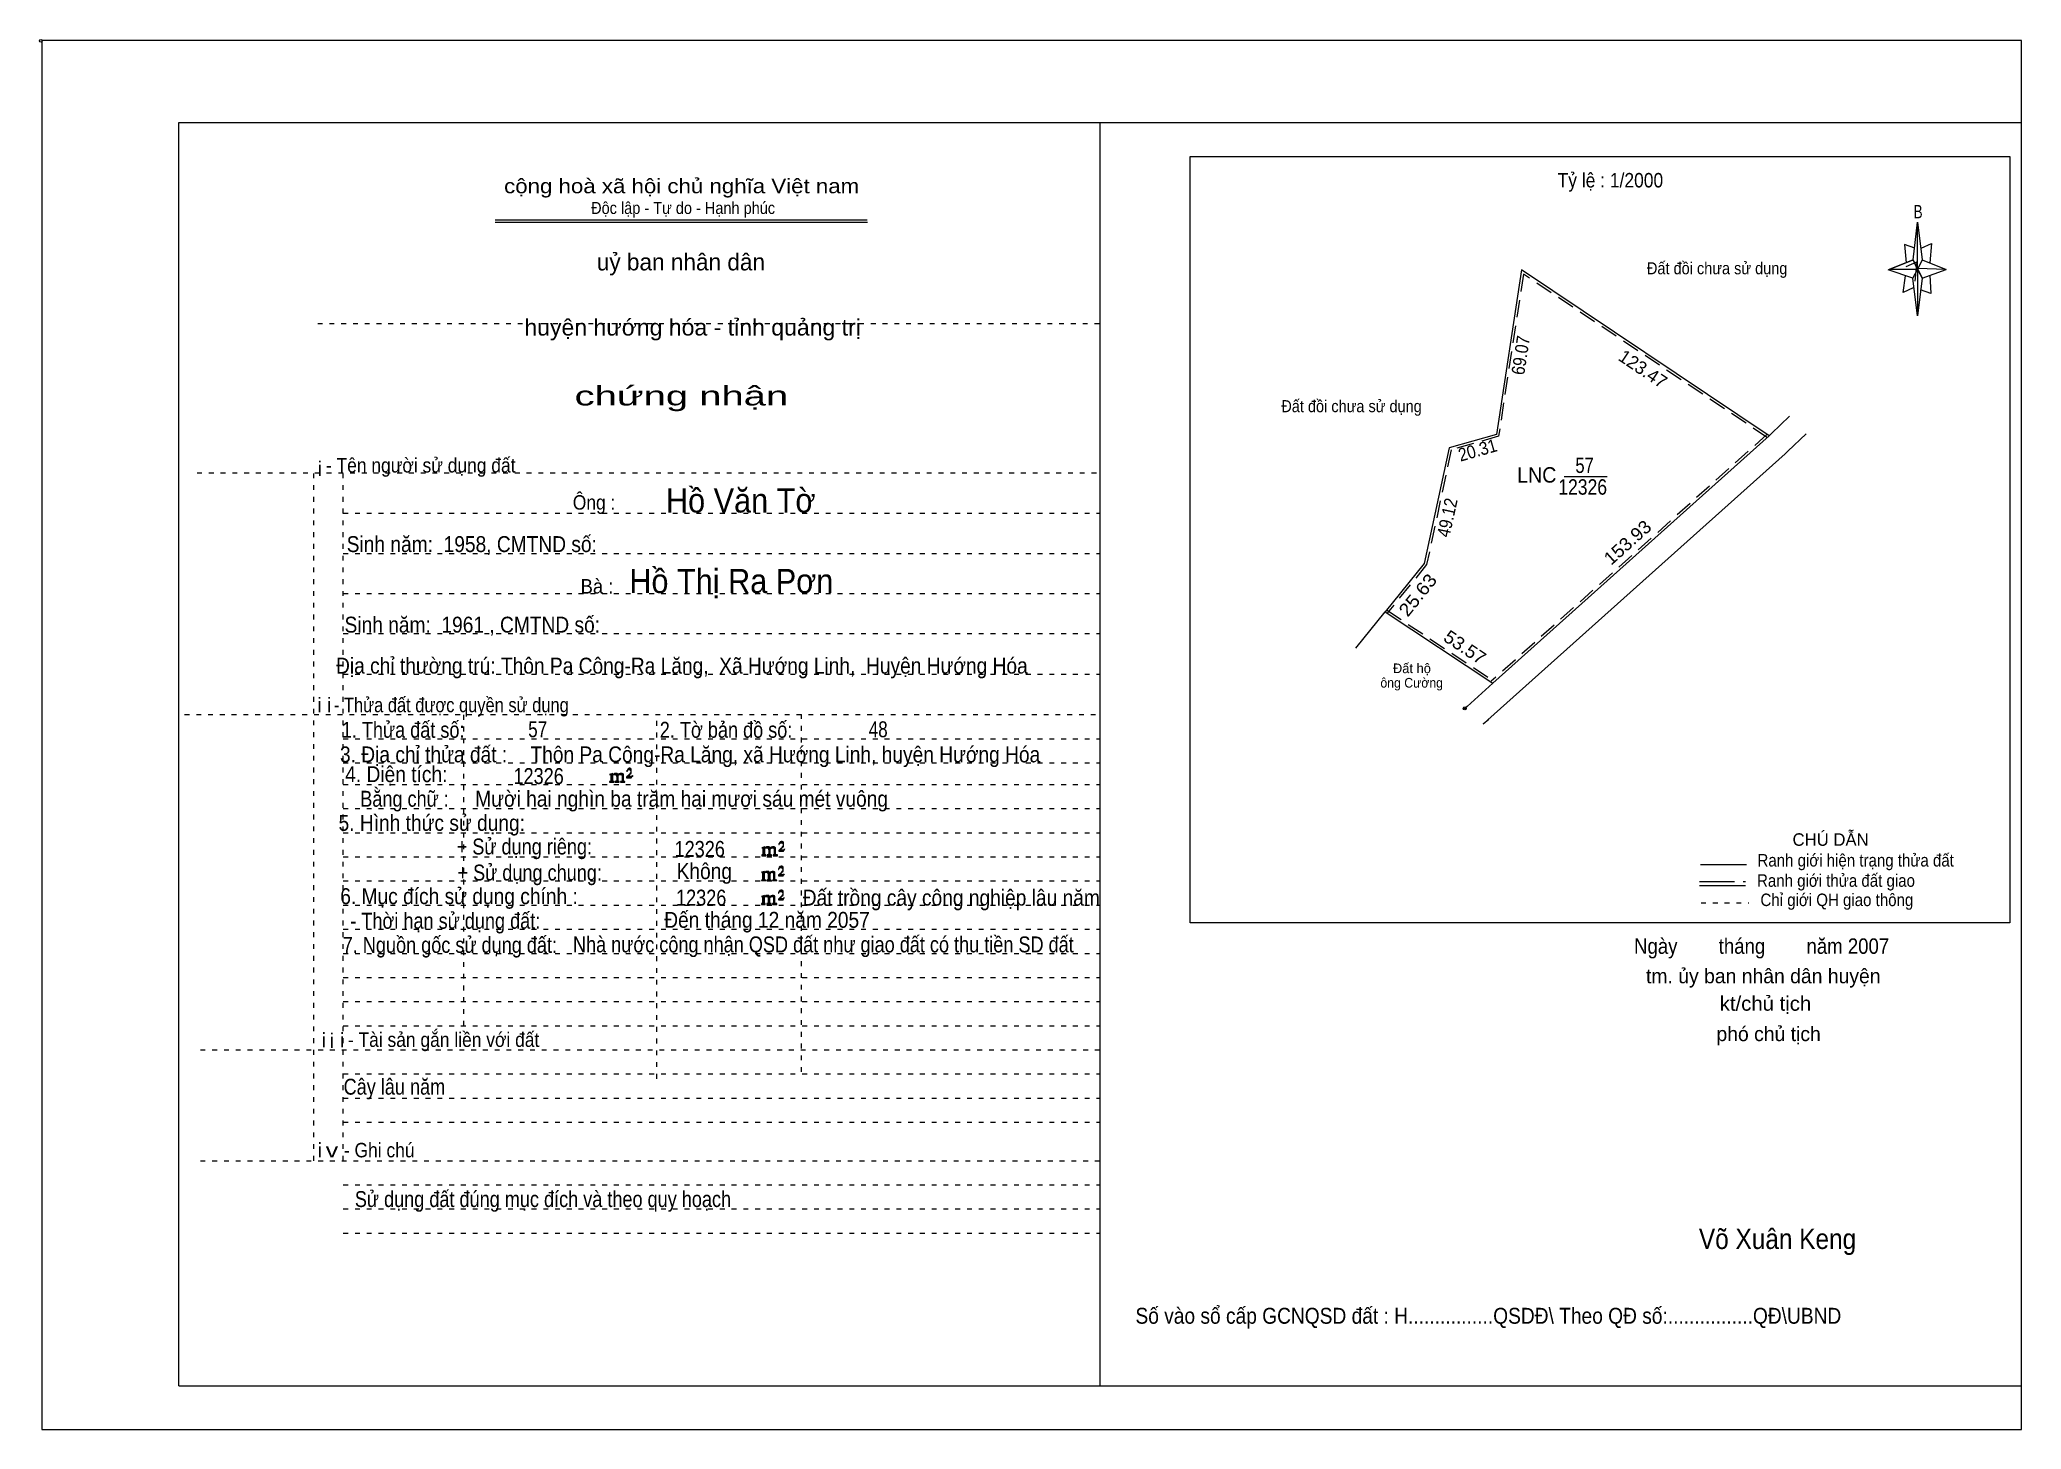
# Model space of a CAD drawing. Header units: centimetres. Extents: x -1.6 to 39.5, y -3.3 to 25.5.
import ezdxf
from ezdxf.enums import TextEntityAlignment as Align

# ---------------------------------------------------------------- set-up
doc = ezdxf.new("R2010")
doc.units = ezdxf.units.CM
doc.header["$LTSCALE"] = 0.12
doc.header["$PDMODE"] = 32
doc.header["$PDSIZE"] = 0.06
for name, pattern in [('DOTTED', [1.5, 0.3, -1.2]), ('LONG_DASHED', [7.5, 6, -1.5]), ('MEDIUM_DASHED', [4.5, 3, -1.5])]:
    doc.linetypes.add(name, pattern=pattern)
for name, color, linetype, lineweight in [('1', 7, 'DOTTED', 13), ('10', 7, 'Continuous', 13), ('13', 7, 'Continuous', 13), ('4', 7, 'Continuous', 13), ('5', 7, 'Continuous', 13), ('50', 7, 'Continuous', 13)]:
    doc.layers.add(name, color=color, linetype=linetype, lineweight=lineweight)
doc.layers.add('30', color=7, linetype='Continuous')
doc.layers.add('33', color=7, linetype='Continuous')

msp = doc.modelspace()

# ---------------------------------------------------------------- hatches: boundary and pattern name
at = {"layer": '50'}
for points in [[(10.27, 10.13), (10.27, 10.12), (10.27, 10.11), (10.25, 10.11), (10.24, 10.11), (10.24, 10.1), (10.33, 10.1), (10.33, 10.11), (10.32, 10.11), (10.31, 10.11), (10.31, 10.12), (10.31, 10.13), (10.31, 10.24), (10.31, 10.25), (10.32, 10.26), (10.34, 10.26), (10.35, 10.26), (10.36, 10.26), (10.37, 10.25), (10.39, 10.22), (10.39, 10.13), (10.37, 10.12), (10.37, 10.11), (10.36, 10.11), (10.35, 10.11), (10.35, 10.1), (10.44, 10.1), (10.44, 10.11), (10.43, 10.11), (10.42, 10.11), (10.42, 10.12), (10.42, 10.13), (10.42, 10.24), (10.44, 10.26), (10.45, 10.26), (10.46, 10.26), (10.49, 10.26), (10.49, 10.25), (10.5, 10.24), (10.5, 10.22), (10.5, 10.13), (10.5, 10.12), (10.49, 10.11), (10.49, 10.11), (10.47, 10.11), (10.47, 10.1), (10.56, 10.1), (10.56, 10.11), (10.55, 10.11), (10.54, 10.11), (10.53, 10.12), (10.53, 10.13), (10.53, 10.2), (10.53, 10.25), (10.53, 10.26), (10.52, 10.27), (10.5, 10.28), (10.47, 10.28), (10.46, 10.28), (10.44, 10.27), (10.41, 10.25), (10.41, 10.26), (10.4, 10.28), (10.39, 10.28), (10.37, 10.28), (10.35, 10.28), (10.34, 10.28), (10.32, 10.26), (10.31, 10.26), (10.31, 10.25), (10.31, 10.25), (10.31, 10.26), (10.31, 10.28), (10.24, 10.26), (10.24, 10.26), (10.25, 10.26), (10.27, 10.25), (10.27, 10.24), (10.27, 10.23)], [(10.69, 10.19), (10.72, 10.24), (10.72, 10.24), (10.71, 10.22), (10.69, 10.22), (10.68, 10.22), (10.63, 10.22), (10.66, 10.26), (10.67, 10.27), (10.69, 10.28), (10.69, 10.3), (10.69, 10.32), (10.69, 10.34), (10.69, 10.35), (10.69, 10.37), (10.68, 10.38), (10.67, 10.38), (10.66, 10.39), (10.65, 10.39), (10.63, 10.38), (10.63, 10.38), (10.62, 10.37), (10.61, 10.35), (10.59, 10.33), (10.61, 10.33), (10.61, 10.35), (10.62, 10.35), (10.63, 10.36), (10.65, 10.36), (10.66, 10.36), (10.67, 10.35), (10.68, 10.35), (10.68, 10.32), (10.68, 10.3), (10.66, 10.28), (10.66, 10.26), (10.65, 10.25), (10.59, 10.2), (10.59, 10.19)], [(13.42, 8.61), (13.42, 8.6), (13.42, 8.59), (13.41, 8.59), (13.4, 8.59), (13.4, 8.57), (13.48, 8.57), (13.48, 8.59), (13.47, 8.59), (13.46, 8.59), (13.46, 8.6), (13.46, 8.61), (13.46, 8.72), (13.46, 8.73), (13.47, 8.74), (13.5, 8.74), (13.51, 8.74), (13.52, 8.74), (13.53, 8.73), (13.54, 8.69), (13.54, 8.61), (13.53, 8.6), (13.53, 8.59), (13.52, 8.59), (13.51, 8.59), (13.51, 8.57), (13.6, 8.57), (13.6, 8.59), (13.58, 8.59), (13.57, 8.59), (13.57, 8.6), (13.57, 8.61), (13.57, 8.72), (13.6, 8.74), (13.61, 8.74), (13.62, 8.74), (13.64, 8.74), (13.64, 8.73), (13.65, 8.72), (13.65, 8.69), (13.65, 8.61), (13.65, 8.6), (13.64, 8.59), (13.64, 8.59), (13.63, 8.59), (13.63, 8.57), (13.72, 8.57), (13.72, 8.59), (13.7, 8.59), (13.69, 8.59), (13.68, 8.6), (13.68, 8.61), (13.68, 8.68), (13.68, 8.73), (13.68, 8.74), (13.67, 8.75), (13.65, 8.76), (13.63, 8.76), (13.62, 8.76), (13.6, 8.75), (13.56, 8.73), (13.56, 8.74), (13.55, 8.76), (13.54, 8.76), (13.53, 8.76), (13.51, 8.76), (13.5, 8.76), (13.47, 8.74), (13.46, 8.74), (13.46, 8.73), (13.46, 8.73), (13.46, 8.74), (13.46, 8.76), (13.4, 8.74), (13.4, 8.74), (13.41, 8.74), (13.42, 8.73), (13.42, 8.72), (13.42, 8.71)], [(13.85, 8.67), (13.87, 8.72), (13.87, 8.72), (13.86, 8.69), (13.85, 8.69), (13.84, 8.69), (13.78, 8.69), (13.82, 8.74), (13.83, 8.75), (13.85, 8.76), (13.85, 8.78), (13.85, 8.79), (13.85, 8.82), (13.85, 8.83), (13.85, 8.85), (13.84, 8.86), (13.83, 8.86), (13.82, 8.87), (13.8, 8.87), (13.78, 8.86), (13.78, 8.86), (13.77, 8.85), (13.76, 8.83), (13.75, 8.81), (13.76, 8.81), (13.76, 8.83), (13.77, 8.83), (13.78, 8.84), (13.8, 8.84), (13.82, 8.84), (13.83, 8.83), (13.84, 8.83), (13.84, 8.79), (13.84, 8.78), (13.82, 8.76), (13.82, 8.74), (13.8, 8.73), (13.75, 8.68), (13.75, 8.67)], [(13.41, 8.09), (13.41, 8.08), (13.41, 8.07), (13.4, 8.07), (13.39, 8.07), (13.39, 8.06), (13.48, 8.06), (13.48, 8.07), (13.47, 8.07), (13.45, 8.07), (13.45, 8.08), (13.45, 8.09), (13.45, 8.2), (13.45, 8.21), (13.47, 8.23), (13.49, 8.23), (13.5, 8.23), (13.51, 8.23), (13.52, 8.21), (13.53, 8.18), (13.53, 8.09), (13.52, 8.08), (13.52, 8.07), (13.51, 8.07), (13.5, 8.07), (13.5, 8.06), (13.59, 8.06), (13.59, 8.07), (13.58, 8.07), (13.57, 8.07), (13.57, 8.08), (13.57, 8.09), (13.57, 8.2), (13.59, 8.23), (13.6, 8.23), (13.61, 8.23), (13.63, 8.23), (13.63, 8.21), (13.64, 8.2), (13.64, 8.18), (13.64, 8.09), (13.64, 8.08), (13.63, 8.07), (13.63, 8.07), (13.62, 8.07), (13.62, 8.06), (13.71, 8.06), (13.71, 8.07), (13.7, 8.07), (13.69, 8.07), (13.67, 8.08), (13.67, 8.09), (13.67, 8.17), (13.67, 8.21), (13.67, 8.23), (13.66, 8.24), (13.64, 8.25), (13.62, 8.25), (13.61, 8.25), (13.59, 8.24), (13.55, 8.21), (13.55, 8.23), (13.54, 8.25), (13.53, 8.25), (13.52, 8.25), (13.5, 8.25), (13.49, 8.25), (13.47, 8.23), (13.45, 8.23), (13.45, 8.21), (13.45, 8.21), (13.45, 8.23), (13.45, 8.25), (13.39, 8.23), (13.39, 8.23), (13.4, 8.23), (13.41, 8.21), (13.41, 8.2), (13.41, 8.19)], [(13.84, 8.16), (13.86, 8.2), (13.86, 8.2), (13.85, 8.18), (13.84, 8.18), (13.83, 8.18), (13.77, 8.18), (13.81, 8.23), (13.82, 8.24), (13.84, 8.25), (13.84, 8.27), (13.84, 8.28), (13.84, 8.3), (13.84, 8.31), (13.84, 8.34), (13.83, 8.35), (13.82, 8.35), (13.81, 8.36), (13.8, 8.36), (13.77, 8.35), (13.77, 8.35), (13.76, 8.34), (13.75, 8.31), (13.74, 8.29), (13.75, 8.29), (13.75, 8.31), (13.76, 8.31), (13.77, 8.33), (13.8, 8.33), (13.81, 8.33), (13.82, 8.31), (13.83, 8.31), (13.83, 8.28), (13.83, 8.27), (13.81, 8.25), (13.81, 8.23), (13.8, 8.21), (13.74, 8.17), (13.74, 8.16)], [(13.84, 7.66), (13.86, 7.71), (13.86, 7.71), (13.85, 7.68), (13.84, 7.68), (13.83, 7.68), (13.77, 7.68), (13.81, 7.73), (13.82, 7.74), (13.84, 7.75), (13.84, 7.77), (13.84, 7.78), (13.84, 7.81), (13.84, 7.82), (13.84, 7.84), (13.83, 7.85), (13.82, 7.85), (13.81, 7.86), (13.79, 7.86), (13.77, 7.85), (13.77, 7.85), (13.76, 7.84), (13.75, 7.82), (13.74, 7.8), (13.75, 7.8), (13.75, 7.82), (13.76, 7.82), (13.77, 7.83), (13.79, 7.83), (13.81, 7.83), (13.82, 7.82), (13.83, 7.82), (13.83, 7.78), (13.83, 7.77), (13.81, 7.75), (13.81, 7.73), (13.79, 7.72), (13.74, 7.67), (13.74, 7.66)], [(13.41, 7.6), (13.41, 7.59), (13.41, 7.58), (13.4, 7.58), (13.39, 7.58), (13.39, 7.56), (13.47, 7.56), (13.47, 7.58), (13.46, 7.58), (13.45, 7.58), (13.45, 7.59), (13.45, 7.6), (13.45, 7.71), (13.45, 7.72), (13.46, 7.73), (13.49, 7.73), (13.5, 7.73), (13.51, 7.73), (13.52, 7.72), (13.53, 7.68), (13.53, 7.6), (13.52, 7.59), (13.52, 7.58), (13.51, 7.58), (13.5, 7.58), (13.5, 7.56), (13.59, 7.56), (13.59, 7.58), (13.57, 7.58), (13.56, 7.58), (13.56, 7.59), (13.56, 7.6), (13.56, 7.71), (13.59, 7.73), (13.6, 7.73), (13.61, 7.73), (13.63, 7.73), (13.63, 7.72), (13.64, 7.71), (13.64, 7.68), (13.64, 7.6), (13.64, 7.59), (13.63, 7.58), (13.63, 7.58), (13.62, 7.58), (13.62, 7.56), (13.71, 7.56), (13.71, 7.58), (13.69, 7.58), (13.68, 7.58), (13.67, 7.59), (13.67, 7.6), (13.67, 7.67), (13.67, 7.72), (13.67, 7.73), (13.66, 7.74), (13.64, 7.75), (13.62, 7.75), (13.61, 7.75), (13.59, 7.74), (13.55, 7.72), (13.55, 7.73), (13.54, 7.75), (13.53, 7.75), (13.52, 7.75), (13.5, 7.75), (13.49, 7.75), (13.46, 7.73), (13.45, 7.73), (13.45, 7.72), (13.45, 7.72), (13.45, 7.73), (13.45, 7.75), (13.39, 7.73), (13.39, 7.73), (13.4, 7.73), (13.41, 7.72), (13.41, 7.71), (13.41, 7.7)]]:
    msp.add_hatch(color=256, dxfattribs=at).paths.add_polyline_path(points)

# ---------------------------------------------------------------- linework, layer by layer
at = {"layer": '1', "linetype": 'Continuous'}
for p, q in [((1.31, -2.42), (1.31, 23.78)), ((1.31, 23.78), (39.51, 23.78)), ((20.41, -2.42), (20.41, 23.78)), ((39.51, -2.42), (39.51, 23.78)), ((7.87, 21.76), (15.58, 21.76)), ((7.87, 21.71), (15.59, 21.71)), ((37.26, 20.55), (36.75, 20.72)), ((1.31, -2.42), (39.51, -2.42))]:
    msp.add_line(p, q, dxfattribs=at)
at = {"layer": '1'}
for p, q in [((4.19, 19.61), (20.41, 19.61)), ((1.69, 16.51), (20.41, 16.51)), ((4.11, 2.25), (4.11, 16.51)), ((4.72, 2.25), (4.72, 16.51)), ((4.72, 15.68), (20.41, 15.68)), ((4.72, 14.84), (20.41, 14.84)), ((4.72, 14.01), (20.41, 14.01)), ((4.72, 13.18), (20.41, 13.18)), ((4.72, 12.34), (20.41, 12.34)), ((1.43, 11.5), (20.41, 11.5)), ((7.22, 5.05), (7.22, 11.5)), ((11.22, 3.95), (11.22, 11.5)), ((14.22, 4.09), (14.22, 11.5)), ((4.72, 11), (20.41, 11)), ((4.72, 10.5), (20.41, 10.5)), ((4.72, 10.05), (20.41, 10.05)), ((4.72, 9.55), (20.41, 9.55)), ((4.72, 9.05), (20.41, 9.05)), ((4.72, 8.55), (20.41, 8.55)), ((4.72, 8.05), (20.41, 8.05)), ((4.72, 7.55), (20.41, 7.55)), ((4.72, 7.05), (20.41, 7.05)), ((4.72, 6.55), (20.41, 6.55)), ((4.72, 6.05), (20.41, 6.05)), ((4.72, 5.55), (20.41, 5.55)), ((4.72, 5.05), (20.41, 5.05)), ((1.76, 4.55), (20.41, 4.55)), ((4.72, 4.05), (20.41, 4.05)), ((4.72, 3.55), (20.41, 3.55)), ((4.72, 3.05), (20.41, 3.05)), ((1.76, 2.25), (20.41, 2.25)), ((4.72, 1.75), (20.41, 1.75)), ((4.72, 1.25), (20.41, 1.25)), ((4.72, 0.75), (20.41, 0.75))]:
    msp.add_line(p, q, dxfattribs=at)
at = {"layer": '1', "linetype": 'Continuous'}
msp.add_lwpolyline([(-1.53, -3.32), (39.51, -3.32), (39.51, 25.48), (-1.53, 25.48)], close=True, dxfattribs=at)
msp.add_lwpolyline([(37.27, 20.35), (37.06, 20.25), (37.11, 20.6)], dxfattribs=at)
at = {"layer": '10', "linetype": 'MEDIUM_DASHED'}
for p, q in [((34.25, 17.32), (28.52, 12.19)), ((26.35, 13.67), (28.58, 12.19))]:
    msp.add_line(p, q, dxfattribs=at)
at = {"layer": '10'}
for p, q in [((34.28, 17.28), (28.55, 12.15)), ((34.61, 16.91), (28.45, 11.39)), ((25.71, 12.88), (26.32, 13.63)), ((26.32, 13.63), (28.55, 12.15))]:
    msp.add_line(p, q, dxfattribs=at)
for points in [[(34.28, 17.28), (29.15, 20.72), (28.63, 17.31), (27.65, 17.03), (27.13, 14.63), (26.32, 13.63)], [(34.7, 17.69), (34.33, 17.33), (34.28, 17.28)], [(34.61, 16.91), (34.67, 16.96), (35.05, 17.32)], [(28.55, 12.15), (28.02, 11.67), (27.97, 11.63)], [(28.47, 11.4), (28.35, 11.3), (28.45, 11.39)]]:
    msp.add_lwpolyline(points, dxfattribs=at)
at = {"layer": '10', "linetype": 'MEDIUM_DASHED'}
msp.add_lwpolyline([(34.25, 17.24), (29.19, 20.63), (28.67, 17.27), (27.69, 16.99), (27.18, 14.61), (26.36, 13.6)], dxfattribs=at)
at = {"layer": '10'}
msp.add_point((27.97, 11.63), dxfattribs=at)
at = {"layer": '13'}
msp.add_line((30.03, 16.44), (30.92, 16.44), dxfattribs=at)
at = {"layer": '4'}
for p, q in [((32.86, 8.39), (33.81, 8.39)), ((32.84, 7.96), (33.79, 7.96))]:
    msp.add_line(p, q, dxfattribs=at)
at = {"layer": '4', "linetype": 'LONG_DASHED'}
msp.add_line((32.84, 8.04), (33.79, 8.04), dxfattribs=at)
at = {"layer": '4', "linetype": 'DOTTED'}
msp.add_line((32.87, 7.6), (33.86, 7.6), dxfattribs=at)
at = {"layer": '4'}
msp.add_lwpolyline([(22.28, 23.07), (39.27, 23.07), (39.27, 7.18), (22.28, 7.18)], close=True, dxfattribs=at)
msp.add_circle((-1.55, 25.47), 0.025, dxfattribs=at)
at = {"layer": '5'}
for p, q in [((37.27, 20.93), (37.36, 21.71)), ((37.45, 20.55), (37.36, 19.77)), ((37.45, 20.93), (37.95, 20.73)), ((37.61, 20.61), (37.63, 20.23)), ((37.63, 20.23), (37.42, 20.31))]:
    msp.add_line(p, q, dxfattribs=at)
for points in [[(37.36, 21.71), (37.45, 20.93), (37.36, 20.73)], [(37.36, 20.73), (36.77, 20.73), (37.27, 20.93), (37.45, 20.55), (37.95, 20.73), (37.36, 20.75)], [(37.36, 20.73), (37.36, 19.77), (37.26, 20.55)]]:
    msp.add_lwpolyline(points, close=True, dxfattribs=at)
for points in [[(37.3, 21.17), (37.09, 21.25), (37.12, 20.87)], [(37.43, 21.17), (37.65, 21.27), (37.61, 20.87)], [(37.36, 20.73), (37.27, 20.93), (36.77, 20.73)], [(37.12, 20.79), (37.34, 20.89), (37.3, 20.49)], [(37.36, 20.73), (37.45, 20.55), (37.95, 20.73)]]:
    msp.add_lwpolyline(points, dxfattribs=at)
at = {"layer": '50'}
for points in [[(10.27, 10.13), (10.27, 10.12), (10.27, 10.11), (10.25, 10.11), (10.24, 10.11), (10.24, 10.1), (10.33, 10.1), (10.33, 10.11), (10.32, 10.11), (10.31, 10.11), (10.31, 10.12), (10.31, 10.13), (10.31, 10.24), (10.31, 10.25), (10.32, 10.26), (10.34, 10.26), (10.35, 10.26), (10.36, 10.26), (10.37, 10.25), (10.39, 10.22), (10.39, 10.13), (10.37, 10.12), (10.37, 10.11), (10.36, 10.11), (10.35, 10.11), (10.35, 10.1), (10.44, 10.1), (10.44, 10.11), (10.43, 10.11), (10.42, 10.11), (10.42, 10.12), (10.42, 10.13), (10.42, 10.24), (10.44, 10.26), (10.45, 10.26), (10.46, 10.26), (10.49, 10.26), (10.49, 10.25), (10.5, 10.24), (10.5, 10.22), (10.5, 10.13), (10.5, 10.12), (10.49, 10.11), (10.49, 10.11), (10.47, 10.11), (10.47, 10.1), (10.56, 10.1), (10.56, 10.11), (10.55, 10.11), (10.54, 10.11), (10.53, 10.12), (10.53, 10.13), (10.53, 10.2), (10.53, 10.25), (10.53, 10.26), (10.52, 10.27), (10.5, 10.28), (10.47, 10.28), (10.46, 10.28), (10.44, 10.27), (10.41, 10.25), (10.41, 10.26), (10.4, 10.28), (10.39, 10.28), (10.37, 10.28), (10.35, 10.28), (10.34, 10.28), (10.32, 10.26), (10.31, 10.26), (10.31, 10.25), (10.31, 10.25), (10.31, 10.26), (10.31, 10.28), (10.24, 10.26), (10.24, 10.26), (10.25, 10.26), (10.27, 10.25), (10.27, 10.24), (10.27, 10.23)], [(10.69, 10.19), (10.72, 10.24), (10.72, 10.24), (10.71, 10.22), (10.69, 10.22), (10.68, 10.22), (10.63, 10.22), (10.66, 10.26), (10.67, 10.27), (10.69, 10.28), (10.69, 10.3), (10.69, 10.32), (10.69, 10.34), (10.69, 10.35), (10.69, 10.37), (10.68, 10.38), (10.67, 10.38), (10.66, 10.39), (10.65, 10.39), (10.63, 10.38), (10.63, 10.38), (10.62, 10.37), (10.61, 10.35), (10.59, 10.33), (10.61, 10.33), (10.61, 10.35), (10.62, 10.35), (10.63, 10.36), (10.65, 10.36), (10.66, 10.36), (10.67, 10.35), (10.68, 10.35), (10.68, 10.32), (10.68, 10.3), (10.66, 10.28), (10.66, 10.26), (10.65, 10.25), (10.59, 10.2), (10.59, 10.19)], [(13.42, 8.61), (13.42, 8.6), (13.42, 8.59), (13.41, 8.59), (13.4, 8.59), (13.4, 8.57), (13.48, 8.57), (13.48, 8.59), (13.47, 8.59), (13.46, 8.59), (13.46, 8.6), (13.46, 8.61), (13.46, 8.72), (13.46, 8.73), (13.47, 8.74), (13.5, 8.74), (13.51, 8.74), (13.52, 8.74), (13.53, 8.73), (13.54, 8.69), (13.54, 8.61), (13.53, 8.6), (13.53, 8.59), (13.52, 8.59), (13.51, 8.59), (13.51, 8.57), (13.6, 8.57), (13.6, 8.59), (13.58, 8.59), (13.57, 8.59), (13.57, 8.6), (13.57, 8.61), (13.57, 8.72), (13.6, 8.74), (13.61, 8.74), (13.62, 8.74), (13.64, 8.74), (13.64, 8.73), (13.65, 8.72), (13.65, 8.69), (13.65, 8.61), (13.65, 8.6), (13.64, 8.59), (13.64, 8.59), (13.63, 8.59), (13.63, 8.57), (13.72, 8.57), (13.72, 8.59), (13.7, 8.59), (13.69, 8.59), (13.68, 8.6), (13.68, 8.61), (13.68, 8.68), (13.68, 8.73), (13.68, 8.74), (13.67, 8.75), (13.65, 8.76), (13.63, 8.76), (13.62, 8.76), (13.6, 8.75), (13.56, 8.73), (13.56, 8.74), (13.55, 8.76), (13.54, 8.76), (13.53, 8.76), (13.51, 8.76), (13.5, 8.76), (13.47, 8.74), (13.46, 8.74), (13.46, 8.73), (13.46, 8.73), (13.46, 8.74), (13.46, 8.76), (13.4, 8.74), (13.4, 8.74), (13.41, 8.74), (13.42, 8.73), (13.42, 8.72), (13.42, 8.71)], [(13.85, 8.67), (13.87, 8.72), (13.87, 8.72), (13.86, 8.69), (13.85, 8.69), (13.84, 8.69), (13.78, 8.69), (13.82, 8.74), (13.83, 8.75), (13.85, 8.76), (13.85, 8.78), (13.85, 8.79), (13.85, 8.82), (13.85, 8.83), (13.85, 8.85), (13.84, 8.86), (13.83, 8.86), (13.82, 8.87), (13.8, 8.87), (13.78, 8.86), (13.78, 8.86), (13.77, 8.85), (13.76, 8.83), (13.75, 8.81), (13.76, 8.81), (13.76, 8.83), (13.77, 8.83), (13.78, 8.84), (13.8, 8.84), (13.82, 8.84), (13.83, 8.83), (13.84, 8.83), (13.84, 8.79), (13.84, 8.78), (13.82, 8.76), (13.82, 8.74), (13.8, 8.73), (13.75, 8.68), (13.75, 8.67)], [(13.41, 8.09), (13.41, 8.08), (13.41, 8.07), (13.4, 8.07), (13.39, 8.07), (13.39, 8.06), (13.48, 8.06), (13.48, 8.07), (13.47, 8.07), (13.45, 8.07), (13.45, 8.08), (13.45, 8.09), (13.45, 8.2), (13.45, 8.21), (13.47, 8.23), (13.49, 8.23), (13.5, 8.23), (13.51, 8.23), (13.52, 8.21), (13.53, 8.18), (13.53, 8.09), (13.52, 8.08), (13.52, 8.07), (13.51, 8.07), (13.5, 8.07), (13.5, 8.06), (13.59, 8.06), (13.59, 8.07), (13.58, 8.07), (13.57, 8.07), (13.57, 8.08), (13.57, 8.09), (13.57, 8.2), (13.59, 8.23), (13.6, 8.23), (13.61, 8.23), (13.63, 8.23), (13.63, 8.21), (13.64, 8.2), (13.64, 8.18), (13.64, 8.09), (13.64, 8.08), (13.63, 8.07), (13.63, 8.07), (13.62, 8.07), (13.62, 8.06), (13.71, 8.06), (13.71, 8.07), (13.7, 8.07), (13.69, 8.07), (13.67, 8.08), (13.67, 8.09), (13.67, 8.17), (13.67, 8.21), (13.67, 8.23), (13.66, 8.24), (13.64, 8.25), (13.62, 8.25), (13.61, 8.25), (13.59, 8.24), (13.55, 8.21), (13.55, 8.23), (13.54, 8.25), (13.53, 8.25), (13.52, 8.25), (13.5, 8.25), (13.49, 8.25), (13.47, 8.23), (13.45, 8.23), (13.45, 8.21), (13.45, 8.21), (13.45, 8.23), (13.45, 8.25), (13.39, 8.23), (13.39, 8.23), (13.4, 8.23), (13.41, 8.21), (13.41, 8.2), (13.41, 8.19)], [(13.84, 8.16), (13.86, 8.2), (13.86, 8.2), (13.85, 8.18), (13.84, 8.18), (13.83, 8.18), (13.77, 8.18), (13.81, 8.23), (13.82, 8.24), (13.84, 8.25), (13.84, 8.27), (13.84, 8.28), (13.84, 8.3), (13.84, 8.31), (13.84, 8.34), (13.83, 8.35), (13.82, 8.35), (13.81, 8.36), (13.8, 8.36), (13.77, 8.35), (13.77, 8.35), (13.76, 8.34), (13.75, 8.31), (13.74, 8.29), (13.75, 8.29), (13.75, 8.31), (13.76, 8.31), (13.77, 8.33), (13.8, 8.33), (13.81, 8.33), (13.82, 8.31), (13.83, 8.31), (13.83, 8.28), (13.83, 8.27), (13.81, 8.25), (13.81, 8.23), (13.8, 8.21), (13.74, 8.17), (13.74, 8.16)], [(13.84, 7.66), (13.86, 7.71), (13.86, 7.71), (13.85, 7.68), (13.84, 7.68), (13.83, 7.68), (13.77, 7.68), (13.81, 7.73), (13.82, 7.74), (13.84, 7.75), (13.84, 7.77), (13.84, 7.78), (13.84, 7.81), (13.84, 7.82), (13.84, 7.84), (13.83, 7.85), (13.82, 7.85), (13.81, 7.86), (13.79, 7.86), (13.77, 7.85), (13.77, 7.85), (13.76, 7.84), (13.75, 7.82), (13.74, 7.8), (13.75, 7.8), (13.75, 7.82), (13.76, 7.82), (13.77, 7.83), (13.79, 7.83), (13.81, 7.83), (13.82, 7.82), (13.83, 7.82), (13.83, 7.78), (13.83, 7.77), (13.81, 7.75), (13.81, 7.73), (13.79, 7.72), (13.74, 7.67), (13.74, 7.66)], [(13.41, 7.6), (13.41, 7.59), (13.41, 7.58), (13.4, 7.58), (13.39, 7.58), (13.39, 7.56), (13.47, 7.56), (13.47, 7.58), (13.46, 7.58), (13.45, 7.58), (13.45, 7.59), (13.45, 7.6), (13.45, 7.71), (13.45, 7.72), (13.46, 7.73), (13.49, 7.73), (13.5, 7.73), (13.51, 7.73), (13.52, 7.72), (13.53, 7.68), (13.53, 7.6), (13.52, 7.59), (13.52, 7.58), (13.51, 7.58), (13.5, 7.58), (13.5, 7.56), (13.59, 7.56), (13.59, 7.58), (13.57, 7.58), (13.56, 7.58), (13.56, 7.59), (13.56, 7.6), (13.56, 7.71), (13.59, 7.73), (13.6, 7.73), (13.61, 7.73), (13.63, 7.73), (13.63, 7.72), (13.64, 7.71), (13.64, 7.68), (13.64, 7.6), (13.64, 7.59), (13.63, 7.58), (13.63, 7.58), (13.62, 7.58), (13.62, 7.56), (13.71, 7.56), (13.71, 7.58), (13.69, 7.58), (13.68, 7.58), (13.67, 7.59), (13.67, 7.6), (13.67, 7.67), (13.67, 7.72), (13.67, 7.73), (13.66, 7.74), (13.64, 7.75), (13.62, 7.75), (13.61, 7.75), (13.59, 7.74), (13.55, 7.72), (13.55, 7.73), (13.54, 7.75), (13.53, 7.75), (13.52, 7.75), (13.5, 7.75), (13.49, 7.75), (13.46, 7.73), (13.45, 7.73), (13.45, 7.72), (13.45, 7.72), (13.45, 7.73), (13.45, 7.75), (13.39, 7.73), (13.39, 7.73), (13.4, 7.73), (13.41, 7.72), (13.41, 7.71), (13.41, 7.7)]]:
    msp.add_lwpolyline(points, close=True, dxfattribs=at)

# ---------------------------------------------------------------- texts
at = {"layer": '1'}
for s, height, width, p in [('cộng hoà xã hội chủ nghĩa Việt nam', 0.3, 1.15, (11.735, 22.31)), ('Độc lập - Tự do - Hạnh phúc', 0.25, 0.9, (11.765, 21.88)), ('chứng nhận', 0.4, 1.55, (11.73, 17.91)), ('- Tên người sử dụng đất', 0.3, 0.9, (6.325, 16.52)), ('- Thửa đất được quyền sử dụng', 0.3, 0.85, (6.96, 11.55)), ('- Tài sản gắn liền với đất ', 0.3, 0.9, (6.85, 4.61)), ('v', 0.3, 1.3, (4.485, 2.32)), ('- Ghi chú', 0.3, 0.9, (5.465, 2.32))]:
    msp.add_text(s, height=height, dxfattribs=dict(at, width=width)).set_placement(p, align=Align.CENTER)
for s, height, p in [('uỷ ban nhân dân', 0.35, (11.72, 20.71)), ('i', 0.3, (4.235, 16.45)), ('i', 0.3, (4.225, 11.55)), ('i', 0.3, (4.425, 11.55)), ('i', 0.3, (4.315, 4.6)), ('i', 0.3, (4.485, 4.59)), ('i', 0.3, (4.695, 4.6)), ('i', 0.3, (4.235, 2.32))]:
    msp.add_text(s, height=height, dxfattribs=at).set_placement(p, align=Align.CENTER)
at = {"layer": '10'}
for s, height, width, p in [('Tỷ lệ : 1/2000', 0.3, 0.9, (30.99, 22.43)), ('Đất đồi chưa sử dụng ', 0.25, 0.9, (33.245, 20.63)), ('Đất đồi chưa sử dụng ', 0.25, 0.9, (25.665, 17.77)), ('Hồ Văn Tờ', 0.5, 0.95, (12.96, 15.69)), ('Hồ Thị Ra Pơn', 0.5, 0.95, (12.765, 14.02)), ('ông Cường', 0.2, 0.95, (26.87, 12.06)), ('Võ Xuân Keng', 0.42, 0.9, (34.455, 0.42))]:
    msp.add_text(s, height=height, dxfattribs=dict(at, width=width)).set_placement(p, align=Align.CENTER)
at = {"layer": '10', "width": 1.1}
msp.add_text('25.63', height=0.27, rotation=51.082, dxfattribs=at).set_placement((27.101, 13.895), align=Align.CENTER)
at = {"layer": '10'}
msp.add_text('Đất hộ', height=0.2, dxfattribs=at).set_placement((26.875, 12.36), align=Align.CENTER)
at = {"layer": '30'}
for s, height, rotation, width, p in [('69.07', 0.27, 81.273, 0.9, (29.263, 18.93)), ('20.31', 0.2699, 15.945, 0.9, (28.273, 16.855)), ('49.12', 0.27, 77.61, 0.9, (27.739, 15.556)), ('153.93', 0.2699, 41.866, 1.05, (31.435, 14.969)), ('53.57', 0.27, 326.289, 1.05, (27.9, 12.783))]:
    msp.add_text(s, height=height, rotation=rotation, dxfattribs=dict(at, width=width)).set_placement(p, align=Align.CENTER)
msp.add_text('123.47', height=0.27, rotation=326.152, dxfattribs=at).set_placement((31.59, 18.555), align=Align.CENTER)
at = {"layer": '33', "width": 0.95}
msp.add_text('LNC', height=0.32, dxfattribs=at).set_placement((29.87, 16.31), align=Align.RIGHT)
at = {"layer": '33'}
for s, width, p in [('57', 0.8, (30.455, 16.51)), ('12326', 0.85, (30.415, 16.06))]:
    msp.add_text(s, height=0.32, dxfattribs=dict(at, width=width)).set_placement(p, align=Align.CENTER)
at = {"layer": '4'}
msp.add_text('CHÚ DẪN', height=0.2591, dxfattribs=at).set_placement((35.555, 8.78), align=Align.CENTER)
at = {"layer": '4', "width": 0.9}
for s, p in [('Ranh giới hiện trạng thửa đất', (36.075, 8.35)), ('Ranh giới thửa đất giao ', (35.71, 7.93)), ('Chỉ giới QH giao thông', (35.685, 7.53))]:
    msp.add_text(s, height=0.2591, dxfattribs=at).set_placement(p, align=Align.CENTER)
at = {"layer": '5', "width": 0.75}
msp.add_text('B', height=0.276, dxfattribs=at).set_placement((37.37, 21.79), align=Align.CENTER)
at = {"layer": '50'}
for s, height, width, p in [('  huyện hướng hóa - tỉnh quảng trị', 0.34, 1.05, (11.83, 19.36)), ('Ông :', 0.3, 0.9, (9.92, 15.75)), ('Sinh năm:  1958, CMTND số: ', 0.33, 0.9, (7.44, 14.87)), ('Bà :', 0.3, 0.95, (9.98, 14.01)), ('Sinh năm:  1961 , CMTND số: ', 0.33, 0.9, (7.45, 13.2)), ('Địa chỉ thường trú: Thôn Pa Công-Ra Lăng,  Xã Hướng Linh,  Huyện Hướng Hóa', 0.33, 0.9, (11.74, 12.35)), ('1. Thửa đất số:  ', 0.33, 0.85, (6.065, 11.02)), ('57', 0.33, 0.8, (8.75, 11.03)), ('2. Tờ bản đồ số:  ', 0.33, 0.85, (12.76, 11.02)), ('48', 0.33, 0.8, (15.81, 11.03)), ('3. Địa chỉ thửa đất : ', 0.33, 0.9, (6.44, 10.51)), ('Thôn Pa Công-Ra Lăng, xã Hướng Linh, huyện Hướng Hóa', 0.33, 0.9, (13.885, 10.51)), ('4. Diện tích: ', 0.33, 0.9, (5.875, 10.1)), ('12326', 0.33, 0.85, (8.77, 10.06)), ('Bằng chữ :', 0.33, 0.85, (5.99, 9.59)), ('Mười hai nghìn ba trăm hai mươi sáu mét vuông', 0.33, 0.9, (11.735, 9.59)), ('5. Hình thức sử dụng:', 0.33, 0.9, (6.555, 9.09)), ('+ Sử dụng riêng:', 0.33, 0.85, (8.475, 8.6)), ('12326', 0.33, 0.85, (12.11, 8.55)), ('+ Sử dụng chung:', 0.33, 0.85, (8.585, 8.06)), ('Không', 0.33, 0.9, (12.205, 8.09)), ('6. Mục đích sử dụng chính :', 0.33, 0.9, (7.12, 7.57)), ('12326', 0.33, 0.85, (12.14, 7.54)), ('Đất trồng cây công nghiệp lâu năm', 0.33, 0.9, (17.325, 7.54)), ('- Thời hạn sử dụng đất:', 0.33, 0.85, (6.835, 7.06)), ('Đến tháng 12 năm 2057', 0.33, 0.9, (13.505, 7.08)), ('7. Nguồn gốc sử dụng đất:', 0.33, 0.85, (6.93, 6.56)), ('Nhà nước công nhận QSD đất như giao đất có thu tiền SD đất ', 0.33, 0.85, (14.725, 6.57)), ('Ngày        tháng        năm 2007', 0.32, 0.9, (34.125, 6.54)), ('kt/chủ tịch', 0.3, 1.05, (34.205, 5.36)), ('Cây lâu năm', 0.33, 0.85, (5.78, 3.62)), ('Sử dụng đất đúng mục đích và theo quy hoạch', 0.33, 0.85, (8.86, 1.29)), ('Số vào sổ cấp GCNQSD đất : H................QSDĐ\\ Theo QĐ số:................QĐ\\UBND', 0.33, 0.9, (28.46, -1.13))]:
    msp.add_text(s, height=height, dxfattribs=dict(at, width=width)).set_placement(p, align=Align.CENTER)
for s, p in [('tm. ủy ban nhân dân huyện ', (34.215, 5.93)), ('phó chủ tịch', (34.27, 4.73))]:
    msp.add_text(s, height=0.3, dxfattribs=at).set_placement(p, align=Align.CENTER)

doc.saveas('drawing.dxf')
